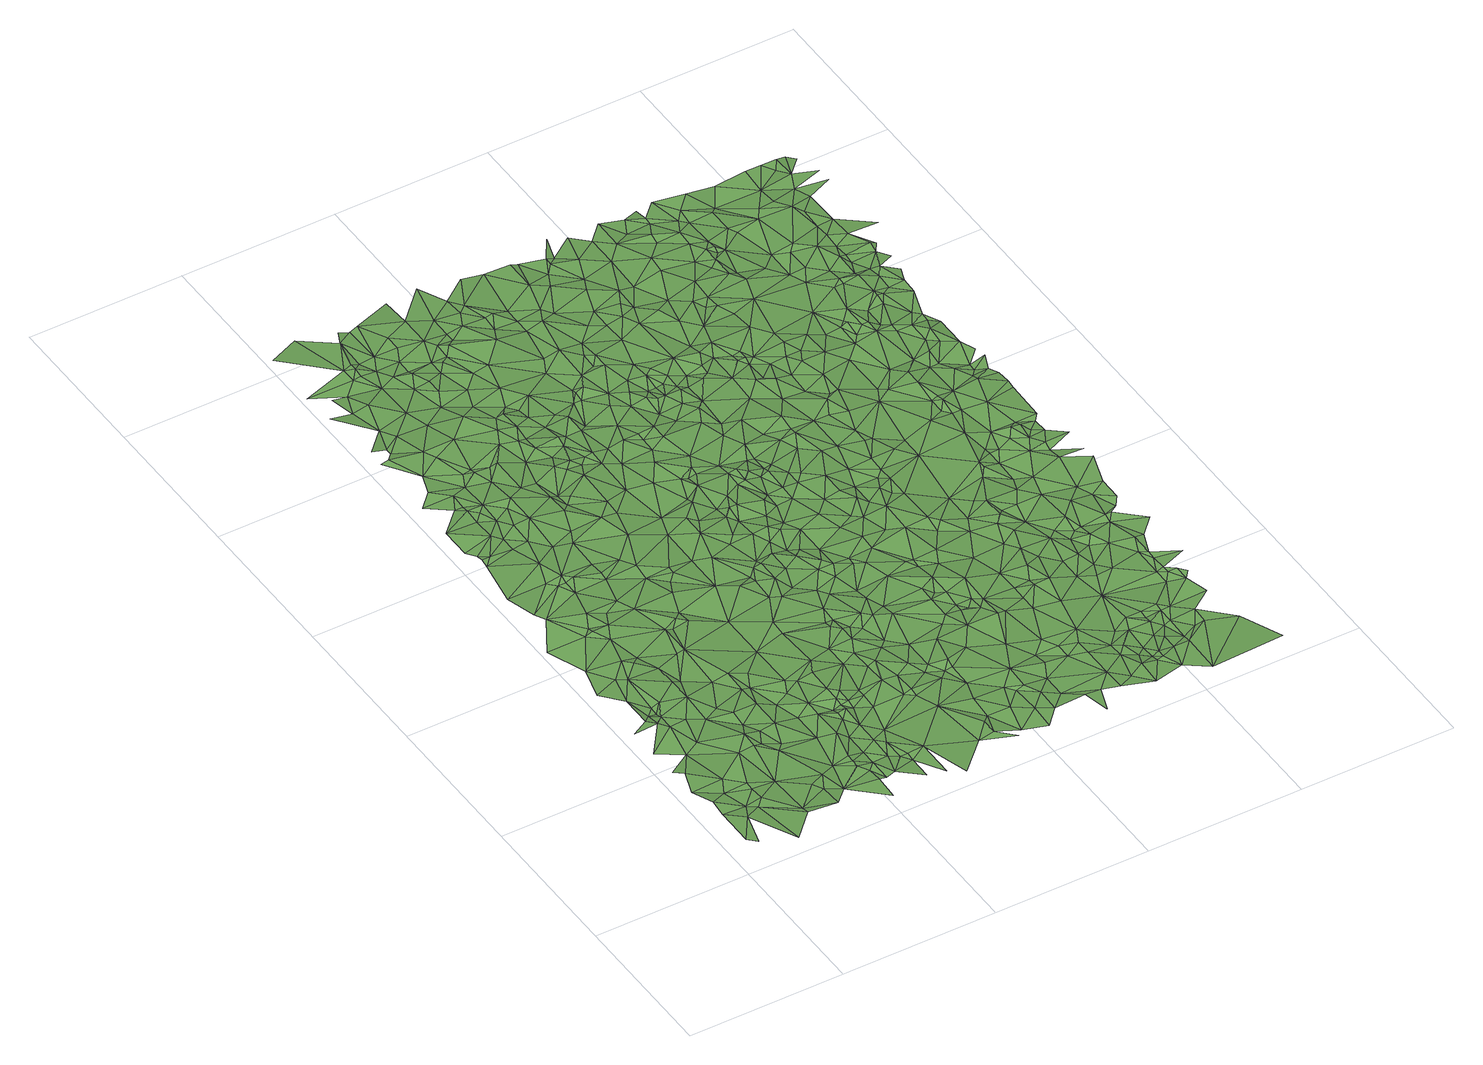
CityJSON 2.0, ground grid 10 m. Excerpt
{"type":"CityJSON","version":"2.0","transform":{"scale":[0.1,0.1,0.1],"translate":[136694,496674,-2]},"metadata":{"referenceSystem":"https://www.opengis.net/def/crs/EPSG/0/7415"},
"CityObjects":{
"plantcover1":{"type":"PlantCover","attributes":{"3df_class":"Forest","bgt_fysiekvoorkomen":"grasland agrarisch","bgt_status":"bestaand","identificatienamespace":"NL.IMGeo","begroeidterreindeeloptalud":"false","relatievehoogteligging":0,"aantal_punten":0},"geometry":[{"type":"MultiSurface","lod":"1","boundaries":[[[0,1,2]],[[3,0,2]],[[3,4,5]],[[6,7,5]],[[2,4,3]],[[6,5,4]],[[8,7,9]],[[2,10,11]],[[9,7,6]],[[4,2,11]],[[8,12,13]],[[14,6,4]],[[4,11,15]],[[9,12,8]],[[11,10,16]],[[9,6,17]],[[14,4,15]],[[17,6,14]],[[15,11,18]],[[12,19,20]],[[11,16,18]],[[21,22,23]],[[20,19,22]],[[9,24,12]],[[14,15,25]],[[9,17,24]],[[17,14,25]],[[25,15,18]],[[19,12,26]],[[23,22,27]],[[28,23,27]],[[24,26,12]],[[27,22,29]],[[19,29,22]],[[18,16,30]],[[17,25,24]],[[28,31,32]],[[27,33,28]],[[29,34,27]],[[31,35,32]],[[19,26,36]],[[27,34,33]],[[36,29,19]],[[25,18,37]],[[28,33,38]],[[34,29,39]],[[39,33,34]],[[38,31,28]],[[18,30,40]],[[26,41,36]],[[37,18,40]],[[26,24,42]],[[43,24,25]],[[33,39,38]],[[44,45,35]],[[36,46,29]],[[31,47,35]],[[39,29,46]],[[26,42,41]],[[25,37,48]],[[38,47,31]],[[42,24,43]],[[43,25,49]],[[36,41,46]],[[39,50,38]],[[44,51,45]],[[49,25,48]],[[40,30,52]],[[37,40,48]],[[35,47,53]],[[42,43,54]],[[38,55,47]],[[39,46,50]],[[44,35,53]],[[43,49,54]],[[56,41,42]],[[52,48,40]],[[41,57,46]],[[55,38,58]],[[54,59,42]],[[38,50,58]],[[56,60,41]],[[54,49,61]],[[41,60,57]],[[59,56,42]],[[47,55,62]],[[63,51,44]],[[54,61,59]],[[46,64,50]],[[49,48,65]],[[53,47,62]],[[65,48,52]],[[66,67,68]],[[44,69,63]],[[44,53,69]],[[55,58,62]],[[51,70,67]],[[58,50,64]],[[51,63,71]],[[57,72,46]],[[73,56,59]],[[73,59,61]],[[72,64,46]],[[49,74,61]],[[63,69,75]],[[69,53,75]],[[76,60,56]],[[65,52,77]],[[78,52,79]],[[74,49,65]],[[60,80,57]],[[81,66,82]],[[81,83,84]],[[58,85,62]],[[73,76,56]],[[63,75,71]],[[58,64,85]],[[86,51,71]],[[68,67,70]],[[77,52,87]],[[84,83,88]],[[87,52,78]],[[74,73,61]],[[66,68,82]],[[86,70,51]],[[80,72,57]],[[53,62,89]],[[90,65,77]],[[76,80,60]],[[90,91,65]],[[88,92,93]],[[75,94,71]],[[93,92,95]],[[96,64,72]],[[97,83,81]],[[53,89,75]],[[83,92,88]],[[64,96,85]],[[87,78,98]],[[99,76,73]],[[91,100,65]],[[62,85,89]],[[90,77,101]],[[100,74,65]],[[74,102,73]],[[77,87,101]],[[81,82,97]],[[103,91,90]],[[102,99,73]],[[87,98,101]],[[104,71,94]],[[80,105,72]],[[106,68,70]],[[107,80,76]],[[71,104,86]],[[75,108,94]],[[105,96,72]],[[101,103,90]],[[86,109,70]],[[99,107,76]],[[101,98,110]],[[83,111,92]],[[92,112,95]],[[111,83,97]],[[68,106,82]],[[106,70,109]],[[107,105,80]],[[85,96,89]],[[89,108,75]],[[103,113,91]],[[114,115,95]],[[95,112,114]],[[91,113,100]],[[116,109,86]],[[74,117,102]],[[106,109,116]],[[74,100,117]],[[118,101,110]],[[94,108,104]],[[101,118,103]],[[119,105,107]],[[115,120,121]],[[122,107,99]],[[123,99,102]],[[120,124,121]],[[97,82,125]],[[89,96,126]],[[111,97,125]],[[116,86,127]],[[104,127,86]],[[111,128,92]],[[110,129,118]],[[82,106,130]],[[123,102,117]],[[112,92,128]],[[103,131,113]],[[123,122,99]],[[118,131,103]],[[114,132,115]],[[113,133,100]],[[134,135,110]],[[112,136,114]],[[137,106,116]],[[100,133,117]],[[110,135,129]],[[96,105,138]],[[115,132,120]],[[139,119,107]],[[89,140,108]],[[126,96,141]],[[82,130,125]],[[122,139,107]],[[112,128,136]],[[89,126,140]],[[125,142,111]],[[143,144,145]],[[111,142,128]],[[131,146,113]],[[138,105,119]],[[147,132,114]],[[129,148,118]],[[148,131,118]],[[149,123,117]],[[136,147,114]],[[127,150,116]],[[113,146,133]],[[133,151,117]],[[132,147,120]],[[152,124,120]],[[137,116,150]],[[151,149,117]],[[128,147,136]],[[153,129,135]],[[154,122,123]],[[148,129,153]],[[152,144,124]],[[106,155,130]],[[108,156,104]],[[140,126,141]],[[108,140,157]],[[155,106,137]],[[154,139,122]],[[142,125,158]],[[159,131,148]],[[160,151,133]],[[123,149,161]],[[146,160,133]],[[131,159,146]],[[128,142,162]],[[156,127,104]],[[139,138,119]],[[147,152,120]],[[125,130,158]],[[96,163,141]],[[145,144,164]],[[160,149,151]],[[165,166,167]],[[128,162,147]],[[164,168,145]],[[140,141,157]],[[135,169,153]],[[148,153,169]],[[154,123,170]],[[169,135,171]],[[172,108,157]],[[163,96,138]],[[160,173,149]],[[161,170,123]],[[160,146,174]],[[149,173,161]],[[142,158,162]],[[148,169,159]],[[168,175,165]],[[150,127,176]],[[152,177,144]],[[174,173,160]],[[137,150,176]],[[156,108,172]],[[178,179,166]],[[147,162,180]],[[173,181,161]],[[182,146,159]],[[164,175,168]],[[144,183,164]],[[173,174,181]],[[165,175,166]],[[130,184,158]],[[157,141,163]],[[146,182,174]],[[130,155,184]],[[147,185,152]],[[183,144,177]],[[154,186,139]],[[155,137,176]],[[187,154,170]],[[162,158,180]],[[188,170,161]],[[188,161,181]],[[156,189,127]],[[127,189,176]],[[186,138,139]],[[180,185,147]],[[190,177,152]],[[191,181,174]],[[187,186,154]],[[185,190,152]],[[178,166,192]],[[193,194,178]],[[188,181,195]],[[174,182,191]],[[177,196,183]],[[158,184,197]],[[196,177,190]],[[198,156,172]],[[199,180,158]],[[191,195,181]],[[169,200,201]],[[193,178,192]],[[202,166,175]],[[169,203,159]],[[157,204,172]],[[164,205,175]],[[188,206,170]],[[206,187,170]],[[183,207,164]],[[180,208,185]],[[193,209,210]],[[155,176,211]],[[212,182,159]],[[157,163,204]],[[213,184,155]],[[163,138,214]],[[138,186,215]],[[189,156,216]],[[192,166,202]],[[217,196,190]],[[197,199,158]],[[185,217,190]],[[207,183,196]],[[218,156,198]],[[188,195,206]],[[199,208,180]],[[176,189,211]],[[187,206,186]],[[218,216,156]],[[219,191,182]],[[204,198,172]],[[214,138,215]],[[220,210,209]],[[207,205,164]],[[205,202,175]],[[208,221,185]],[[219,195,191]],[[197,184,213]],[[221,217,185]],[[155,211,213]],[[192,222,193]],[[212,159,223]],[[201,203,169]],[[223,159,203]],[[204,218,198]],[[224,225,220]],[[199,197,226]],[[199,227,208]],[[219,182,212]],[[215,186,228]],[[192,202,222]],[[229,196,217]],[[209,193,222]],[[186,206,228]],[[213,226,197]],[[230,206,195]],[[196,229,207]],[[226,231,199]],[[230,195,219]],[[189,216,232]],[[163,233,204]],[[231,227,199]],[[163,214,234]],[[221,208,235]],[[236,216,218]],[[227,235,208]],[[211,189,232]],[[221,229,217]],[[237,231,226]],[[236,218,204]],[[238,220,209]],[[209,222,239]],[[163,234,233]],[[209,239,238]],[[202,205,240]],[[205,207,241]],[[242,228,206]],[[226,213,243]],[[213,211,244]],[[238,245,220]],[[214,215,246]],[[212,223,247]],[[248,219,212]],[[230,242,206]],[[226,243,237]],[[231,249,227]],[[215,228,250]],[[251,222,202]],[[252,230,219]],[[253,203,201]],[[221,235,229]],[[248,212,247]],[[254,224,220]],[[255,239,222]],[[232,216,236]],[[239,255,238]],[[252,219,248]],[[238,256,245]],[[257,253,201]],[[258,231,237]],[[245,254,220]],[[227,249,235]],[[243,213,244]],[[230,252,242]],[[229,259,207]],[[260,257,201]],[[251,202,240]],[[241,240,205]],[[236,204,261]],[[256,238,255]],[[207,259,241]],[[234,214,262]],[[242,263,228]],[[204,233,264]],[[250,246,215]],[[222,265,255]],[[256,254,245]],[[265,222,251]],[[249,231,266]],[[267,223,203]],[[211,268,244]],[[223,267,247]],[[269,203,253]],[[258,237,243]],[[261,204,264]],[[258,266,231]],[[250,228,270]],[[271,229,235]],[[270,228,263]],[[248,247,272]],[[273,233,234]],[[257,269,253]],[[211,232,268]],[[274,262,214]],[[242,252,275]],[[248,276,252]],[[246,274,214]],[[277,256,255]],[[264,233,273]],[[269,278,203]],[[277,254,256]],[[279,235,249]],[[271,259,229]],[[242,275,263]],[[280,271,235]],[[281,269,257]],[[282,251,240]],[[283,265,251]],[[284,243,244]],[[285,232,236]],[[280,235,279]],[[236,261,285]],[[252,276,275]],[[255,265,286]],[[287,240,241]],[[272,247,267]],[[276,248,272]],[[288,234,262]],[[250,289,246]],[[288,273,234]],[[249,266,290]],[[259,291,241]],[[250,270,289]],[[292,203,278]],[[277,255,286]],[[283,293,265]],[[251,282,294]],[[295,270,263]],[[296,261,264]],[[267,203,292]],[[283,251,294]],[[249,290,279]],[[258,243,284]],[[273,296,264]],[[297,271,280]],[[298,259,271]],[[277,299,254]],[[244,268,284]],[[293,286,265]],[[291,287,241]],[[274,246,289]],[[266,258,300]],[[270,295,289]],[[263,275,301]],[[299,302,254]],[[297,298,271]],[[288,296,273]],[[303,295,263]],[[240,304,282]],[[298,291,259]],[[266,300,290]],[[288,262,305]],[[306,268,232]],[[303,263,301]],[[281,307,269]],[[276,272,308]],[[307,278,269]],[[287,304,240]],[[309,261,296]],[[232,285,306]],[[310,280,279]],[[261,311,285]],[[312,262,274]],[[313,275,276]],[[314,297,280]],[[312,305,262]],[[267,315,272]],[[316,299,277]],[[310,279,290]],[[261,309,311]],[[286,317,277]],[[294,282,318]],[[319,296,288]],[[283,294,318]],[[320,289,295]],[[298,321,291]],[[274,289,320]],[[315,308,272]],[[322,300,258]],[[283,323,293]],[[258,284,322]],[[301,275,313]],[[276,308,313]],[[324,290,300]],[[309,296,319]],[[320,295,303]],[[292,315,267]],[[291,325,287]],[[323,286,293]],[[297,326,298]],[[310,314,280]],[[327,316,277]],[[305,328,288]],[[318,282,304]],[[317,327,277]],[[310,290,324]],[[328,319,288]],[[321,325,291]],[[306,285,329]],[[281,330,307]],[[321,298,331]],[[332,303,301]],[[268,333,284]],[[334,292,278]],[[283,318,323]],[[330,281,335]],[[278,307,334]],[[326,297,314]],[[300,322,324]],[[336,312,274]],[[337,308,315]],[[285,311,338]],[[336,274,320]],[[339,315,292]],[[340,268,306]],[[303,332,320]],[[331,298,326]],[[319,341,309]],[[337,315,339]],[[342,304,287]],[[310,324,343]],[[321,344,325]],[[325,342,287]],[[344,321,331]],[[310,345,314]],[[319,328,341]],[[346,317,286]],[[343,324,322]],[[322,284,347]],[[348,329,285]],[[301,313,349]],[[350,305,312]],[[340,306,329]],[[311,309,351]],[[343,345,310]],[[268,352,333]],[[313,308,353]],[[323,346,286]],[[350,328,305]],[[345,326,314]],[[348,285,338]],[[332,301,349]],[[333,347,284]],[[340,352,268]],[[308,337,353]],[[323,318,354]],[[318,304,355]],[[356,307,330]],[[338,311,351]],[[346,327,317]],[[356,334,307]],[[336,320,357]],[[341,358,309]],[[339,292,359]],[[335,360,330]],[[332,357,320]],[[361,316,327]],[[362,312,336]],[[343,322,363]],[[318,355,354]],[[364,341,328]],[[337,339,365]],[[366,331,326]],[[342,355,304]],[[351,309,358]],[[359,292,334]],[[354,367,323]],[[343,368,345]],[[344,369,325]],[[363,322,347]],[[331,369,344]],[[340,329,370]],[[326,345,371]],[[364,328,350]],[[362,350,312]],[[370,329,348]],[[325,369,342]],[[372,332,349]],[[373,356,330]],[[323,374,346]],[[354,355,367]],[[368,343,363]],[[357,375,336]],[[332,372,357]],[[376,334,356]],[[323,367,374]],[[338,351,377]],[[361,327,346]],[[348,338,377]],[[337,365,353]],[[330,360,373]],[[369,331,366]],[[362,336,375]],[[364,378,341]],[[341,378,358]],[[333,379,347]],[[352,380,333]],[[349,313,381]],[[368,371,345]],[[371,366,326]],[[313,353,381]],[[339,359,365]],[[361,382,316]],[[376,359,334]],[[340,383,352]],[[373,376,356]],[[355,342,384]],[[363,347,385]],[[364,350,386]],[[355,384,367]],[[370,383,340]],[[333,380,379]],[[351,358,387]],[[367,388,374]],[[348,389,370]],[[364,390,378]],[[389,348,377]],[[351,387,377]],[[352,383,380]],[[364,386,390]],[[391,350,362]],[[388,367,384]],[[368,392,371]],[[360,393,373]],[[378,394,358]],[[346,374,395]],[[391,386,350]],[[347,379,396]],[[377,397,389]],[[363,398,368]],[[388,399,374]],[[347,396,385]],[[387,358,394]],[[400,376,373]],[[401,361,346]],[[370,389,402]],[[403,362,375]],[[404,369,366]],[[372,405,357]],[[372,349,406]],[[353,365,407]],[[400,359,376]],[[357,405,375]],[[370,402,383]],[[404,366,371]],[[383,408,380]],[[386,409,390]],[[342,369,410]],[[392,368,398]],[[411,377,387]],[[374,399,395]],[[378,390,412]],[[398,363,385]],[[413,349,381]],[[414,393,360]],[[377,411,397]],[[362,403,391]],[[389,397,402]],[[391,409,386]],[[395,401,346]],[[404,371,392]],[[353,407,381]],[[380,415,379]],[[393,400,373]],[[416,365,359]],[[342,410,384]],[[412,394,378]],[[380,408,415]],[[383,417,408]],[[394,418,387]],[[390,409,412]],[[349,413,406]],[[388,384,419]],[[420,403,375]],[[418,411,387]],[[385,396,421]],[[391,422,409]],[[417,415,408]],[[388,419,399]],[[365,416,407]],[[375,405,420]],[[423,359,400]],[[404,424,369]],[[385,421,425]],[[403,422,391]],[[379,426,396]],[[404,392,427]],[[425,398,385]],[[399,428,395]],[[402,397,429]],[[430,405,372]],[[402,431,383]],[[418,394,412]],[[381,407,413]],[[379,415,426]],[[406,430,372]],[[432,397,411]],[[431,417,383]],[[361,401,433]],[[416,359,434]],[[392,398,435]],[[428,401,395]],[[369,424,410]],[[434,359,423]],[[427,392,435]],[[414,436,393]],[[420,422,403]],[[396,437,421]],[[432,429,397]],[[411,418,438]],[[399,419,428]],[[415,417,439]],[[440,404,427]],[[413,407,441]],[[442,436,414]],[[402,429,431]],[[443,425,421]],[[396,426,437]],[[432,411,438]],[[443,398,425]],[[424,404,440]],[[400,393,444]],[[410,445,384]],[[384,445,419]],[[446,412,409]],[[447,409,422]],[[413,448,406]],[[428,449,401]],[[421,437,443]],[[415,439,426]],[[450,418,412]],[[431,439,417]],[[451,422,420]],[[452,440,427]],[[413,441,448]],[[453,430,406]],[[400,454,423]],[[429,432,455]],[[456,407,416]],[[424,440,452]],[[436,444,393]],[[455,432,438]],[[457,420,405]],[[429,458,431]],[[459,438,418]],[[435,398,460]],[[433,401,461]],[[441,407,462]],[[461,401,449]],[[398,443,460]],[[429,455,458]],[[430,463,405]],[[464,453,406]],[[406,448,464]],[[428,419,465]],[[427,435,466]],[[409,447,446]],[[467,416,434]],[[427,466,452]],[[454,434,423]],[[410,424,468]],[[469,431,458]],[[422,451,447]],[[431,469,439]],[[418,450,459]],[[441,470,448]],[[468,424,452]],[[453,463,430]],[[471,449,428]],[[450,412,446]],[[420,457,451]],[[462,407,456]],[[438,459,455]],[[400,444,454]],[[471,428,465]],[[462,470,441]],[[469,458,472]],[[464,463,453]],[[443,437,473]],[[474,458,455]],[[475,405,463]],[[435,460,466]],[[475,457,405]],[[476,464,448]],[[466,468,452]],[[437,426,477]],[[448,470,476]],[[456,416,478]],[[461,449,479]],[[467,478,416]],[[458,474,472]],[[410,480,445]],[[444,436,481]],[[479,449,471]],[[482,434,454]],[[439,483,426]],[[484,439,469]],[[485,455,459]],[[460,443,486]],[[482,467,434]],[[410,468,480]],[[445,487,419]],[[465,419,487]],[[462,476,470]],[[474,455,485]],[[472,484,469]],[[443,473,486]],[[451,457,488]],[[489,471,465]],[[460,490,466]],[[491,462,456]],[[489,479,471]],[[492,463,464]],[[491,476,462]],[[450,446,493]],[[477,473,437]],[[492,464,476]],[[474,494,472]],[[495,459,450]],[[475,488,457]],[[496,447,451]],[[474,485,497]],[[466,498,468]],[[499,460,486]],[[446,447,500]],[[478,491,456]],[[481,501,444]],[[487,445,480]],[[484,472,494]],[[502,461,479]],[[439,484,503]],[[444,504,454]],[[485,459,505]],[[490,460,499]],[[426,483,477]],[[489,465,506]],[[507,475,463]],[[494,474,497]],[[454,508,482]],[[492,476,491]],[[487,506,465]],[[468,509,480]],[[510,466,490]],[[450,493,495]],[[511,479,489]],[[439,503,483]],[[507,488,475]],[[504,508,454]],[[495,505,459]],[[446,500,493]],[[507,463,492]],[[512,509,468]],[[498,512,468]],[[513,497,485]],[[488,514,451]],[[499,486,515]],[[484,494,516]],[[517,467,482]],[[481,518,501]],[[467,519,478]],[[466,510,498]],[[496,500,447]],[[520,494,497]],[[486,473,521]],[[513,485,505]],[[522,490,499]],[[503,484,516]],[[506,511,489]],[[516,494,520]],[[514,496,451]],[[491,478,523]],[[486,524,515]],[[444,525,504]],[[525,444,501]],[[480,526,487]],[[520,497,513]],[[515,522,499]],[[482,508,517]],[[490,522,510]],[[527,488,507]],[[526,506,487]],[[521,524,486]],[[528,473,477]],[[519,467,517]],[[529,509,512]],[[509,530,480]],[[498,529,512]],[[524,522,515]],[[495,493,531]],[[532,479,511]],[[504,533,508]],[[532,502,479]],[[513,505,534]],[[492,491,535]],[[528,521,473]],[[500,531,493]],[[519,523,478]],[[480,530,526]],[[527,514,488]],[[483,536,477]],[[505,495,537]],[[518,538,501]],[[529,530,509]],[[522,524,539]],[[491,523,540]],[[522,541,510]],[[501,538,525]],[[542,507,492]],[[506,543,511]],[[504,525,533]],[[544,495,531]],[[536,528,477]],[[498,510,545]],[[534,505,537]],[[496,546,500]],[[508,533,517]],[[547,516,520]],[[503,548,483]],[[503,516,547]],[[537,495,544]],[[526,543,506]],[[539,541,522]],[[545,529,498]],[[535,491,540]],[[524,549,539]],[[550,520,513]],[[527,507,542]],[[524,521,551]],[[531,500,552]],[[510,541,545]],[[548,536,483]],[[514,546,496]],[[528,553,521]],[[539,549,541]],[[550,513,534]],[[500,546,552]],[[538,518,554]],[[536,553,528]],[[549,524,555]],[[542,492,535]],[[556,519,517]],[[557,525,538]],[[524,551,555]],[[558,533,525]],[[521,553,551]],[[559,548,503]],[[523,519,560]],[[530,561,526]],[[544,531,562]],[[526,563,543]],[[529,564,530]],[[547,559,503]],[[565,514,527]],[[537,544,562]],[[525,557,558]],[[549,566,541]],[[543,567,511]],[[541,568,545]],[[550,547,520]],[[531,552,562]],[[523,560,540]],[[533,569,517]],[[564,529,545]],[[567,532,511]],[[538,570,557]],[[566,568,541]],[[561,563,526]],[[549,555,566]],[[556,560,519]],[[534,537,571]],[[538,554,570]],[[553,572,551]],[[518,573,554]],[[551,572,555]],[[574,546,514]],[[535,540,575]],[[533,558,576]],[[577,558,557]],[[578,552,546]],[[575,540,560]],[[550,534,571]],[[574,514,565]],[[578,562,552]],[[579,537,562]],[[580,527,542]],[[557,570,577]],[[553,536,581]],[[582,561,530]],[[555,583,566]],[[572,583,555]],[[554,584,570]],[[581,536,548]],[[565,527,580]],[[569,533,576]],[[568,585,545]],[[553,586,572]],[[530,564,582]],[[576,558,577]],[[563,587,543]],[[566,585,568]],[[554,573,584]],[[570,588,577]],[[589,559,547]],[[570,584,588]],[[590,548,559]],[[571,537,579]],[[591,535,575]],[[546,592,578]],[[556,517,593]],[[560,556,594]],[[550,595,547]],[[545,585,564]],[[535,596,542]],[[546,574,597]],[[587,567,543]],[[594,575,560]],[[532,567,598]],[[599,563,561]],[[593,517,569]],[[600,574,565]],[[586,583,572]],[[601,562,578]],[[597,592,546]],[[583,585,566]],[[579,562,601]],[[571,595,550]],[[589,547,595]],[[602,577,588]],[[589,590,559]],[[575,594,591]],[[580,600,565]],[[584,603,588]],[[603,584,573]],[[602,576,577]],[[582,599,561]],[[604,586,553]],[[591,605,535]],[[569,576,606]],[[590,581,548]],[[580,542,596]],[[578,592,607]],[[608,583,586]],[[598,567,609]],[[581,604,553]],[[605,596,535]],[[556,610,594]],[[611,571,579]],[[578,607,601]],[[563,612,587]],[[613,582,564]],[[583,614,585]],[[563,599,612]],[[595,571,611]],[[592,597,607]],[[615,602,588]],[[588,603,615]],[[564,585,616]],[[608,614,583]],[[567,587,617]],[[579,601,618]],[[619,574,600]],[[620,591,594]],[[569,606,593]],[[609,567,617]],[[621,600,580]],[[619,597,574]],[[622,576,602]],[[613,599,582]],[[606,576,622]],[[623,603,573]],[[593,610,556]],[[624,589,595]],[[604,608,586]],[[564,616,613]],[[573,625,623]],[[611,579,626]],[[618,601,607]],[[626,579,618]],[[624,590,589]],[[591,620,605]],[[614,627,585]],[[611,624,595]],[[621,619,600]],[[596,628,580]],[[629,602,615]],[[581,590,630]],[[603,631,615]],[[632,620,594]],[[633,614,608]],[[585,634,616]],[[606,622,635]],[[628,621,580]],[[613,636,599]],[[602,629,622]],[[610,632,594]],[[606,637,593]],[[627,634,585]],[[606,635,637]],[[638,596,605]],[[631,603,623]],[[604,633,608]],[[639,609,617]],[[587,640,617]],[[604,581,641]],[[630,590,624]],[[612,640,587]],[[631,629,615]],[[633,627,614]],[[611,626,642]],[[597,643,607]],[[644,613,616]],[[638,628,596]],[[599,645,612]],[[641,581,630]],[[636,645,599]],[[639,617,646]],[[593,647,610]],[[644,636,613]],[[648,624,611]],[[626,618,649]],[[622,650,635]],[[651,605,620]],[[618,607,643]],[[646,617,640]],[[621,628,652]],[[622,629,650]],[[637,635,650]],[[629,631,653]],[[621,654,619]],[[637,655,593]],[[619,643,597]],[[623,625,656]],[[642,648,611]],[[657,633,604]],[[651,638,605]],[[658,616,634]],[[623,659,631]],[[651,620,632]],[[660,634,627]],[[633,660,627]],[[632,610,661]],[[650,629,653]],[[662,604,641]],[[642,626,663]],[[639,646,664]],[[640,612,645]],[[665,644,616]],[[652,666,621]],[[666,654,621]],[[650,655,637]],[[631,659,653]],[[644,645,636]],[[667,641,630]],[[668,628,638]],[[647,669,610]],[[662,657,604]],[[670,624,648]],[[649,663,626]],[[671,647,593]],[[630,624,672]],[[665,616,658]],[[673,633,657]],[[628,668,652]],[[640,674,646]],[[618,643,649]],[[660,633,673]],[[641,667,675]],[[669,661,610]],[[662,641,675]],[[676,650,653]],[[664,646,674]],[[648,642,663]],[[659,623,656]],[[672,624,670]],[[651,632,661]],[[677,639,664]],[[676,655,650]],[[668,638,651]],[[667,630,678]],[[660,679,634]],[[680,666,652]],[[634,679,658]],[[681,673,657]],[[593,655,682]],[[683,645,644]],[[668,680,652]],[[653,659,684]],[[681,657,662]],[[669,647,671]],[[660,673,685]],[[686,670,648]],[[676,653,684]],[[654,687,619]],[[678,630,672]],[[681,685,673]],[[688,644,665]],[[675,667,689]],[[662,675,689]],[[645,690,640]],[[656,625,691]],[[593,692,671]],[[693,663,649]],[[672,670,686]],[[662,694,681]],[[695,668,651]],[[661,696,651]],[[666,687,654]],[[659,656,684]],[[640,690,674]],[[688,683,644]],[[688,665,658]],[[697,666,680]],[[694,685,681]],[[674,698,664]],[[699,661,669]],[[655,676,682]],[[700,667,678]],[[668,697,680]],[[643,693,649]],[[694,662,689]],[[696,695,651]],[[689,667,700]],[[643,619,701]],[[683,690,645]],[[692,593,682]],[[696,661,699]],[[702,648,663]],[[703,678,672]],[[685,704,660]],[[705,669,671]],[[625,706,691]],[[658,679,707]],[[687,701,619]],[[708,668,695]],[[660,704,679]],[[709,672,686]],[[702,686,648]],[[666,697,710]],[[658,707,688]],[[695,696,711]],[[699,669,705]],[[712,676,684]],[[694,704,685]],[[666,710,687]],[[709,703,672]],[[691,684,656]],[[713,694,689]],[[663,693,702]],[[700,678,714]],[[689,700,713]],[[674,715,698]],[[714,678,703]],[[716,696,699]],[[690,715,674]],[[717,697,668]],[[718,682,676]],[[695,711,708]],[[716,711,696]],[[668,708,717]],[[719,683,688]],[[707,679,720]],[[721,693,643]],[[692,722,671]],[[702,709,686]],[[716,699,705]],[[671,722,705]],[[723,713,700]],[[714,703,709]],[[676,712,718]],[[723,700,714]],[[694,713,724]],[[683,725,690]],[[726,711,716]],[[679,727,720]],[[726,708,711]],[[697,717,710]],[[728,679,704]],[[729,692,682]],[[694,730,704]],[[728,727,679]],[[731,701,687]],[[732,687,710]],[[707,733,688]],[[690,734,715]],[[724,730,694]],[[718,729,682]],[[732,731,687]],[[701,735,643]],[[729,736,692]],[[725,683,719]],[[693,721,702]],[[707,720,737]],[[738,713,723]],[[736,739,692]],[[708,726,740]],[[705,741,716]],[[692,739,722]],[[741,726,716]],[[733,719,688]],[[643,735,721]],[[690,725,734]],[[713,738,724]],[[729,742,736]],[[718,742,729]],[[737,720,727]],[[743,709,702]],[[744,701,731]],[[740,717,708]],[[745,723,714]],[[746,705,722]],[[733,707,737]],[[744,731,732]],[[747,714,709]],[[748,710,717]],[[722,739,749]],[[732,710,748]],[[734,750,715]],[[751,742,718]],[[745,738,723]],[[741,705,746]],[[722,749,746]],[[752,740,726]],[[744,753,701]],[[752,726,741]],[[736,754,739]],[[747,709,743]],[[728,704,755]],[[753,756,701]],[[744,732,748]],[[735,701,756]],[[728,755,727]],[[755,704,730]],[[739,754,749]],[[743,702,757]],[[755,737,727]],[[758,724,738]],[[730,724,758]],[[745,714,747]],[[746,749,759]],[[734,760,750]],[[740,761,717]],[[762,702,721]],[[734,725,763]],[[759,741,746]],[[744,764,753]],[[738,745,758]],[[761,748,717]],[[765,725,719]],[[765,719,733]],[[762,757,702]],[[756,753,764]],[[766,752,741]],[[733,737,767]],[[734,768,760]],[[721,735,769]],[[770,740,752]],[[763,768,734]],[[771,744,748]],[[760,772,750]],[[735,756,773]],[[721,774,762]],[[774,721,769]],[[743,757,775]],[[764,744,771]],[[740,770,761]],[[776,752,766]],[[759,777,741]],[[773,756,764]],[[737,755,778]],[[777,766,741]],[[745,779,758]],[[743,775,747]],[[780,765,733]],[[776,770,752]],[[781,730,758]],[[767,737,778]],[[782,763,725]],[[767,780,733]],[[783,769,735]],[[757,762,784]],[[745,747,785]],[[730,781,755]],[[765,782,725]],[[735,773,783]],[[748,761,786]],[[787,762,774]],[[787,774,769]],[[768,788,760]],[[773,764,789]],[[760,788,772]],[[790,757,784]],[[779,745,785]],[[775,757,790]],[[771,789,764]],[[786,771,748]],[[762,787,791]],[[792,770,776]],[[762,791,784]],[[783,787,769]],[[793,761,770]],[[747,775,785]],[[794,768,763]],[[780,795,765]],[[781,758,779]],[[767,795,780]],[[788,796,772]],[[789,797,773]],[[792,793,770]],[[768,794,788]],[[778,798,767]],[[782,794,763]],[[772,796,799]],[[795,800,765]],[[801,791,787]],[[787,783,801]],[[802,789,771]],[[800,782,765]],[[791,801,784]],[[767,798,795]],[[803,779,785]],[[804,783,773]],[[802,797,789]],[[805,771,786]],[[773,797,806]],[[786,761,807]],[[781,779,803]],[[775,790,808]],[[793,807,761]],[[790,784,809]],[[802,771,810]],[[805,810,771]],[[755,811,778]],[[812,800,795]],[[788,813,796]],[[814,803,785]],[[785,775,815]],[[801,783,804]],[[804,773,806]],[[798,816,795]],[[798,778,817]],[[818,797,802]],[[784,801,809]],[[800,819,782]],[[794,813,788]],[[819,794,782]],[[781,820,755]],[[818,806,797]],[[812,821,800]],[[812,795,816]],[[814,822,803]],[[821,819,800]],[[823,781,803]],[[785,815,814]],[[802,824,818]],[[775,808,815]],[[790,809,808]],[[825,805,786]],[[810,826,802]],[[823,803,822]],[[813,827,796]],[[812,816,821]],[[817,816,798]],[[802,826,824]],[[822,814,828]],[[821,816,819]],[[794,819,829]],[[830,810,805]],[[794,829,813]],[[820,811,755]],[[831,806,818]],[[817,778,811]],[[823,822,828]],[[832,781,823]],[[814,815,828]],[[824,831,818]],[[833,801,804]],[[809,801,834]],[[826,810,830]],[[832,823,828]],[[835,804,806]],[[826,831,824]],[[813,836,827]],[[808,809,837]],[[815,838,828]],[[829,836,813]],[[819,816,839]],[[834,801,840]],[[840,801,833]],[[832,828,838]],[[831,835,806]],[[808,841,815]],[[809,834,842]],[[819,839,829]],[[832,843,781]],[[809,842,837]],[[816,817,844]],[[838,815,845]],[[843,820,781]],[[837,846,808]],[[838,847,832]],[[848,845,815]],[[817,811,844]],[[804,849,833]],[[850,827,836]],[[848,815,841]],[[808,846,841]],[[851,804,835]],[[852,836,829]],[[845,847,838]],[[839,816,853]],[[816,844,853]],[[842,834,854]],[[834,840,855]],[[837,842,856]],[[829,839,852]],[[804,851,849]],[[840,833,857]],[[820,858,811]],[[854,834,855]],[[843,832,859]],[[860,848,841]],[[861,832,847]],[[848,862,845]],[[837,856,846]],[[855,840,857]],[[844,811,863]],[[862,847,845]],[[846,860,841]],[[852,864,836]],[[843,865,820]],[[836,864,850]],[[811,858,863]],[[857,833,866]],[[849,866,833]],[[867,842,854]],[[861,859,832]],[[867,856,842]],[[820,868,858]],[[820,865,868]],[[859,865,843]],[[856,869,846]],[[846,869,860]],[[870,854,855]],[[847,862,871]],[[860,872,848]],[[855,857,870]],[[839,853,873]],[[853,844,873]],[[861,847,871]],[[872,862,848]],[[839,873,852]],[[863,874,844]],[[856,867,869]],[[859,875,865]],[[869,876,860]],[[873,864,852]],[[877,867,854]],[[873,844,874]],[[863,858,878]],[[871,862,879]],[[875,859,861]],[[858,868,878]],[[868,865,880]],[[861,871,879]],[[879,862,872]],[[864,881,850]],[[872,860,882]],[[876,882,860]],[[875,880,865]],[[883,869,867]],[[876,869,883]],[[863,878,874]],[[861,879,884]],[[868,880,885]],[[886,875,861]],[[873,887,864]],[[883,882,876]],[[868,885,878]],[[861,884,886]],[[888,879,872]],[[882,888,872]],[[875,889,880]],[[885,880,890]],[[884,879,888]],[[889,875,886]],[[874,891,873]],[[890,880,889]],[[878,892,874]],[[893,881,864]],[[878,885,894]],[[893,864,887]],[[885,890,895]],[[896,886,884]],[[885,895,894]],[[887,873,891]],[[888,896,884]],[[889,886,897]],[[894,898,878]],[[897,886,896]],[[874,892,891]],[[898,892,878]],[[895,890,899]],[[890,889,899]],[[900,887,891]],[[894,895,901]],[[889,897,899]],[[893,887,900]],[[896,902,897]],[[894,903,898]],[[904,881,893]],[[895,899,901]],[[905,891,892]],[[901,903,894]],[[899,897,906]],[[907,892,898]],[[898,903,907]],[[892,907,905]],[[908,900,891]],[[908,893,900]],[[901,899,909]],[[901,909,903]],[[910,891,905]],[[911,904,893]],[[910,905,907]],[[910,908,891]],[[903,912,907]],[[913,893,908]],[[911,893,914]],[[914,893,913]],[[915,908,910]],[[916,911,914]],[[913,916,914]],[[913,908,917]],[[918,916,913]],[[913,919,918]]]}]}
},
"vertices":[
[13,23,10],[18,18,10],[23,38,11],[13,48,10],[28,48,9],[13,58,12],[23,63,10],[8,73,10],[13,88,11],[28,73,11],[38,8,11],[33,43,10],[23,103,9],[8,93,10],[38,58,10],[38,48,11],[53,23,12],[38,63,11],[53,28,11],[28,128,9],[8,113,9],[8,133,9],[23,133,10],[18,138,10],[48,88,10],[53,58,9],[33,108,10],[23,143,8],[18,158,10],[28,138,9],[73,23,10],[23,178,9],[8,173,8],[28,148,8],[28,143,7],[13,193,9],[38,128,10],[68,43,11],[28,173,11],[33,148,10],[73,38,9],[48,123,9],[58,98,12],[58,88,11],[28,218,9],[3,218,9],[48,143,11],[33,188,11],[78,48,10],[68,78,10],[48,158,11],[18,243,8],[83,33,8],[38,208,10],[63,88,10],[38,183,11],[63,108,9],[58,128,9],[48,173,10],[68,98,10],[63,118,11],[73,83,9],[43,188,9],[33,223,9],[53,158,9],[88,53,8],[8,268,9],[13,248,10],[33,268,9],[33,218,11],[38,263,9],[38,233,11],[68,148,9],[78,98,11],[93,78,8],[43,218,11],[78,118,11],[98,43,11],[103,28,10],[103,13,9],[78,133,10],[13,298,9],[38,283,11],[18,303,10],[13,303,10],[63,178,10],[43,253,9],[103,38,9],[13,308,9],[68,198,11],[98,48,11],[98,53,11],[28,318,10],[8,313,10],[48,228,10],[8,333,10],[68,178,11],[33,303,9],[108,28,9],[88,113,9],[103,73,11],[108,43,9],[93,98,8],[108,53,9],[58,233,11],[78,148,11],[43,268,11],[83,133,9],[63,223,10],[43,263,9],[113,28,11],[33,313,9],[28,333,9],[108,68,9],[28,343,10],[23,348,9],[48,263,11],[103,93,10],[118,43,9],[88,143,10],[28,358,10],[8,358,10],[98,118,9],[103,103,11],[18,368,10],[43,303,10],[73,198,9],[63,253,10],[38,328,9],[123,38,10],[53,293,9],[118,58,10],[28,348,9],[113,83,9],[128,18,9],[128,33,9],[33,338,10],[63,268,10],[103,158,8],[103,128,9],[78,203,11],[83,198,11],[43,318,11],[8,402,10],[23,382,9],[13,402,11],[118,73,10],[38,343,10],[123,53,10],[113,93,8],[63,258,11],[113,88,10],[38,362,9],[128,38,10],[108,123,10],[63,288,11],[83,243,9],[83,208,9],[53,318,12],[128,63,9],[118,88,11],[118,98,11],[48,333,10],[103,188,8],[33,398,11],[18,412,9],[23,428,9],[8,412,12],[18,408,9],[138,38,11],[118,108,11],[138,13,11],[88,223,11],[118,93,10],[123,88,9],[28,418,10],[78,263,10],[43,372,9],[18,448,9],[3,448,12],[53,338,12],[123,93,11],[133,83,9],[38,392,9],[68,298,10],[53,358,9],[123,133,11],[118,123,12],[123,103,11],[83,253,11],[48,368,11],[133,93,10],[28,448,11],[23,462,9],[13,462,11],[133,98,10],[48,372,10],[73,313,12],[93,233,9],[73,328,11],[148,8,10],[168,28,9],[43,432,10],[163,63,11],[113,218,8],[48,418,9],[138,123,9],[53,398,11],[63,343,11],[33,472,9],[3,472,9],[93,278,11],[153,83,9],[88,298,11],[123,173,10],[123,163,9],[98,243,10],[58,368,10],[98,238,10],[148,98,11],[33,482,9],[63,368,11],[43,458,9],[158,78,10],[23,518,9],[3,508,11],[78,318,10],[73,343,10],[138,138,9],[73,382,10],[148,113,10],[78,328,9],[113,268,9],[123,208,11],[133,193,9],[78,362,9],[113,243,8],[83,323,11],[38,478,11],[38,472,10],[63,428,8],[68,412,11],[148,128,9],[98,308,11],[98,298,10],[38,482,11],[148,158,9],[158,83,11],[158,98,10],[88,348,12],[148,153,10],[58,448,9],[153,113,12],[178,38,11],[43,502,10],[48,472,9],[43,482,9],[178,28,11],[98,333,12],[78,392,11],[188,18,11],[123,238,10],[138,188,11],[153,138,10],[133,213,9],[53,462,10],[93,343,11],[178,83,10],[118,283,8],[183,43,9],[153,148,10],[83,378,11],[173,93,9],[133,208,10],[153,168,10],[163,123,10],[168,103,11],[53,482,10],[183,58,11],[93,358,9],[88,368,11],[193,23,9],[68,438,10],[63,458,11],[113,313,9],[128,258,11],[63,472,9],[78,418,9],[143,203,11],[153,158,9],[98,348,12],[83,402,10],[188,73,9],[63,462,9],[68,448,10],[158,148,9],[138,218,10],[88,378,10],[88,388,12],[53,508,9],[103,343,10],[168,128,9],[48,512,8],[163,143,9],[83,432,9],[148,193,9],[128,273,11],[198,43,9],[178,98,9],[143,223,9],[103,362,10],[138,243,9],[158,183,10],[178,118,9],[103,368,12],[183,88,9],[58,508,11],[68,482,10],[78,452,9],[143,218,11],[168,153,11],[88,402,11],[113,338,10],[78,462,9],[108,348,10],[93,408,9],[103,382,9],[68,492,10],[153,208,10],[133,268,10],[208,33,11],[98,392,11],[173,148,11],[128,308,11],[203,58,10],[208,18,9],[163,178,9],[188,93,12],[143,248,10],[188,88,10],[138,283,11],[153,223,10],[98,422,11],[113,348,11],[98,402,9],[108,368,10],[83,478,11],[123,333,9],[148,263,10],[183,143,11],[168,198,10],[153,243,10],[138,288,9],[193,113,10],[83,458,10],[93,442,9],[208,53,9],[178,163,10],[158,233,9],[213,68,12],[218,28,10],[83,498,11],[173,188,10],[123,348,9],[163,213,11],[203,98,10],[113,388,9],[88,462,9],[118,368,10],[108,408,11],[148,273,8],[118,382,10],[183,153,9],[218,43,11],[88,472,10],[178,173,8],[213,53,11],[153,258,8],[163,223,8],[138,323,11],[143,303,11],[203,123,9],[83,518,9],[148,293,11],[103,442,11],[133,348,11],[173,203,11],[163,243,11],[93,468,11],[153,268,11],[168,218,10],[178,198,10],[123,372,8],[228,38,9],[168,238,10],[98,478,9],[143,333,10],[158,268,11],[138,362,9],[98,472,9],[228,53,9],[98,492,9],[158,278,10],[188,193,9],[128,392,8],[198,173,10],[208,143,10],[213,113,11],[148,303,9],[178,213,9],[128,422,8],[168,253,9],[178,233,9],[208,128,10],[238,28,11],[153,308,11],[223,88,11],[153,303,10],[173,243,9],[118,458,11],[193,188,11],[143,343,10],[188,198,9],[233,63,11],[133,402,8],[143,348,11],[158,318,10],[133,392,8],[108,478,11],[168,283,10],[208,153,11],[168,293,11],[173,263,11],[103,518,11],[233,73,9],[143,378,10],[248,28,10],[153,338,12],[178,258,8],[168,303,9],[133,398,9],[218,128,9],[243,13,9],[153,348,12],[258,38,11],[133,432,9],[198,223,9],[203,208,11],[218,133,9],[113,488,11],[193,238,10],[203,198,10],[138,398,11],[213,148,9],[248,63,9],[178,268,9],[233,113,11],[213,178,10],[173,283,11],[188,258,9],[153,372,9],[113,502,9],[228,123,10],[218,158,11],[218,143,11],[123,468,9],[148,388,9],[243,83,9],[143,408,10],[173,293,12],[223,128,8],[123,478,10],[178,288,12],[168,348,9],[183,283,9],[218,173,8],[228,133,9],[178,338,11],[238,113,10],[118,492,11],[143,432,11],[258,23,12],[248,73,9],[183,323,10],[183,298,10],[188,268,10],[163,358,9],[138,458,8],[218,178,9],[128,478,11],[158,382,10],[233,128,10],[233,148,11],[208,228,9],[188,288,9],[203,248,9],[218,208,9],[188,283,11],[158,408,11],[163,372,11],[213,223,10],[268,28,11],[128,512,11],[188,308,12],[258,58,11],[198,268,9],[138,468,8],[228,168,9],[258,68,11],[153,422,10],[163,392,9],[138,478,8],[153,412,9],[198,278,9],[228,203,10],[168,368,11],[188,298,9],[263,78,11],[278,18,10],[253,108,9],[193,288,10],[178,358,10],[168,378,9],[253,118,9],[173,368,11],[273,48,10],[148,458,11],[233,178,10],[183,348,12],[158,418,11],[158,432,9],[218,238,11],[143,512,8],[273,58,9],[203,273,10],[253,143,9],[188,333,9],[213,263,11],[278,33,12],[173,378,9],[253,128,9],[173,388,11],[248,163,8],[153,468,10],[213,248,11],[173,402,9],[228,223,11],[208,303,10],[198,328,11],[178,378,10],[213,293,9],[183,368,11],[223,233,9],[188,353,11],[288,33,10],[183,372,10],[268,103,11],[282,43,9],[278,53,11],[203,313,9],[263,123,11],[168,442,10],[223,248,9],[158,462,9],[178,422,10],[243,193,8],[183,382,11],[158,488,11],[178,392,11],[282,68,8],[288,38,9],[223,283,10],[188,368,10],[298,23,9],[243,203,11],[263,128,10],[288,63,10],[288,48,8],[233,238,11],[228,263,9],[258,183,8],[213,343,9],[178,438,9],[193,378,9],[292,33,11],[193,392,12],[198,368,12],[168,482,10],[292,38,11],[218,308,10],[218,318,12],[268,138,12],[238,233,9],[292,98,8],[273,123,11],[218,303,11],[268,163,9],[243,228,10],[158,508,11],[178,452,9],[248,198,10],[238,248,9],[298,53,9],[302,38,10],[213,362,10],[273,153,11],[292,73,10],[243,243,10],[203,372,11],[163,508,9],[288,118,9],[233,283,9],[183,468,11],[188,438,11],[203,378,12],[302,48,10],[193,428,11],[173,492,9],[243,253,9],[263,213,8],[278,143,10],[263,193,8],[302,63,10],[312,38,10],[233,308,9],[312,13,9],[243,263,10],[208,388,12],[273,178,11],[308,58,8],[228,333,9],[312,43,9],[288,133,9],[213,382,10],[208,398,9],[302,68,9],[193,448,11],[302,73,10],[278,168,11],[178,502,11],[188,478,9],[223,353,11],[248,278,10],[268,253,8],[198,442,10],[198,458,11],[178,498,10],[298,113,9],[248,288,10],[258,263,10],[312,68,10],[292,153,10],[278,183,12],[312,58,10],[273,203,9],[312,73,11],[328,48,10],[223,372,11],[213,418,11],[322,48,9],[218,392,12],[298,133,10],[228,368,9],[253,278,9],[183,502,9],[208,432,11],[278,198,11],[233,348,11],[288,173,9],[302,123,8],[243,308,9],[308,113,10],[248,318,11],[223,378,10],[193,492,11],[228,353,10],[318,68,10],[188,518,9],[243,333,8],[223,408,10],[282,188,9],[228,372,11],[328,88,9],[208,458,9],[328,58,11],[228,378,11],[253,303,11],[288,218,9],[218,438,9],[238,362,9],[208,482,10],[348,43,8],[328,98,9],[268,268,8],[233,372,9],[298,158,9],[302,148,8],[292,188,9],[198,512,10],[308,138,8],[243,348,9],[292,228,11],[273,303,9],[253,323,9],[243,392,12],[318,133,9],[358,13,11],[228,428,11],[308,163,11],[258,323,10],[298,198,10],[308,153,8],[342,68,11],[248,362,10],[258,338,10],[208,502,10],[312,143,11],[308,188,9],[338,83,11],[228,462,9],[233,422,9],[288,273,10],[328,118,9],[253,353,11],[253,372,11],[228,472,11],[312,153,9],[238,418,11],[243,408,10],[332,93,11],[253,382,10],[292,223,11],[302,208,8],[238,442,11],[218,492,11],[298,253,11],[332,98,11],[238,428,10],[258,362,10],[332,108,10],[318,173,11],[328,148,9],[338,93,11],[278,313,8],[302,223,9],[268,353,11],[332,128,11],[278,343,8],[312,203,9],[332,113,11],[218,512,11],[342,88,11],[328,153,11],[302,233,9],[348,103,12],[258,412,11],[302,238,8],[282,308,10],[268,372,10],[338,128,10],[228,498,9],[328,183,9],[298,288,9],[238,482,10],[308,233,9],[248,458,9],[332,153,11],[258,438,11],[238,488,12],[302,273,9],[332,173,9],[322,223,9],[233,508,10],[312,248,9],[298,278,9],[292,323,9],[338,158,9],[348,138,11],[263,428,12],[278,368,8],[253,448,10],[282,388,8],[253,472,10],[308,273,9],[298,303,12],[288,353,8],[332,208,11],[302,283,12],[243,498,10],[318,238,9],[298,313,12],[302,288,11],[342,163,11],[342,178,11],[253,482,11],[258,452,11],[243,502,11],[322,243,12],[263,438,9],[243,512,9],[258,462,11],[312,288,10],[328,233,9],[288,368,9],[322,268,12],[332,218,9],[328,248,9],[348,198,12],[308,323,9],[312,313,9],[332,223,11],[288,422,8],[263,458,9],[258,492,10],[292,358,9],[302,353,11],[268,458,9],[278,432,10],[328,243,11],[263,468,10],[292,412,8],[263,462,11],[292,368,11],[292,372,9],[332,238,9],[348,208,10],[338,233,10],[253,512,11],[298,362,11],[263,488,9],[348,223,11],[338,243,9],[298,378,11],[328,288,12],[322,303,11],[342,248,9],[263,498,11],[318,323,11],[302,362,11],[278,472,10],[328,293,10],[312,348,10],[318,313,9],[302,398,10],[288,442,8],[308,358,9],[322,333,10],[308,372,9],[312,353,11],[342,278,11],[273,508,11],[342,273,10],[278,488,10],[282,468,8],[332,303,9],[332,298,9],[328,328,10],[338,293,11],[298,422,9],[308,398,10],[322,348,10],[318,382,12],[318,372,10],[298,438,8],[282,492,8],[308,402,11],[342,288,10],[338,323,9],[308,412,9],[328,338,12],[342,303,12],[318,378,12],[328,358,9],[298,472,8],[302,442,10],[318,398,12],[332,348,9],[342,313,9],[312,432,11],[322,378,11],[318,402,10],[292,508,8],[332,353,10],[338,343,9],[328,382,10],[318,418,11],[328,392,11],[302,478,9],[338,372,10],[328,402,9],[322,412,9],[318,468,11],[322,448,9],[312,492,8],[322,428,9],[322,418,10],[338,382,11],[332,398,12],[322,438,10],[338,412,10],[312,478,10],[338,418,12],[342,392,10],[332,432,11],[312,508,10],[322,462,10],[342,402,12],[332,448,10],[328,482,9],[342,418,10],[332,472,9],[322,508,10],[352,432,10],[332,492,11],[328,502,8],[348,478,10],[332,508,10],[348,488,9],[338,508,9],[342,502,10]
]}
